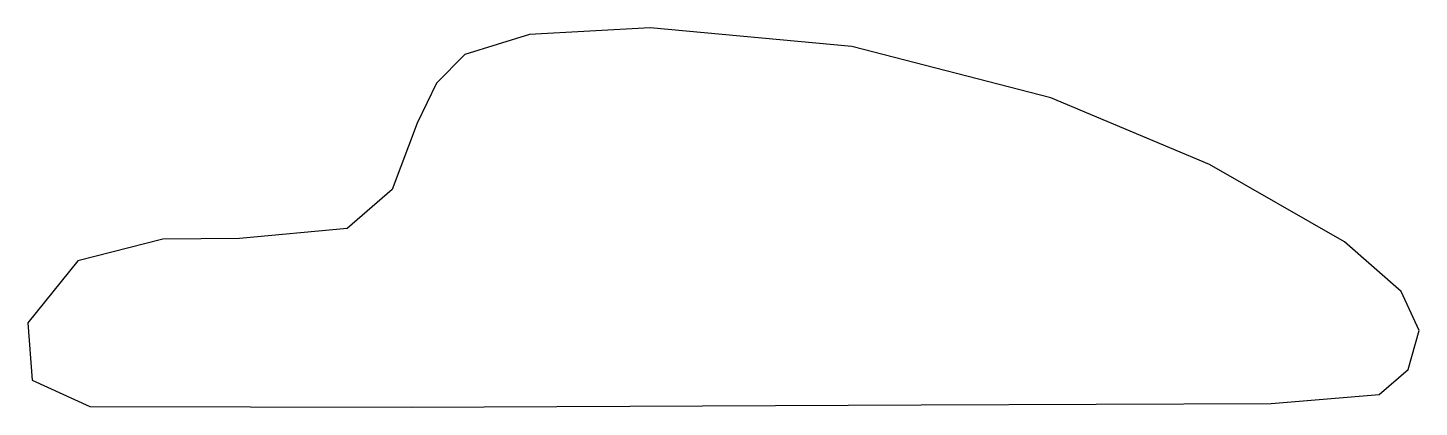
# Model space of a CAD drawing. Extents: x 0 to 462, y 0 to 126.
import ezdxf

# ---------------------------------------------------------------- set-up
doc = ezdxf.new("R2010")
doc.units = 0
doc.layers.add('Layer_1', color=7, linetype='CONTINUOUS')

msp = doc.modelspace()

# ---------------------------------------------------------------- linework, layer by layer
at = {"layer": 'Layer_1', "color": 7}
msp.add_lwpolyline([(20.966686, 0.628452), (127.663727, 0.375007), (296.990989, 1.133107), (413.284992, 1.638215), (449.1453, 4.542653), (458.741398, 12.876293), (462.403222, 25.882038), (456.468352, 38.761274), (437.654327, 55.302454), (392.828856, 80.935055), (340.048378, 103.158434), (274.009808, 120.204765), (207.087454, 126.392017), (166.93393, 124.119281), (145.529209, 117.506608), (136.048235, 108.058195), (129.683928, 94.698227), (121.350489, 72.728345), (106.449449, 59.722316), (70.716866, 56.438957), (45.21007, 56.186362), (16.986781, 48.943814), (0.384772, 28.407521), (1.773326, 9.341138), (20.966686, 0.628447)], close=True, dxfattribs=at)

doc.saveas('drawing.dxf')
